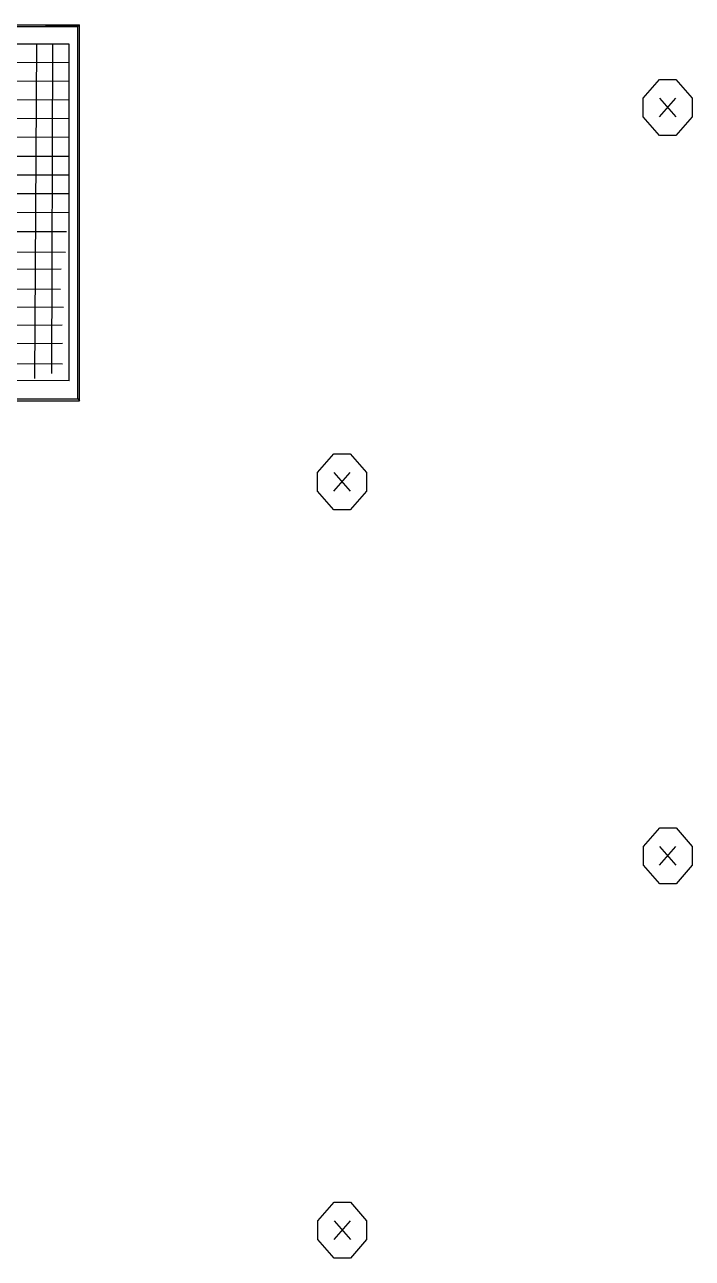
# Model space of a CAD drawing. Extents: x 0 to 5952, y 0 to 1070.
# Drawn here: x 787.1 to 922.6, y 455.7 to 706.2 of the extents above; entities that cross this region are included whole.
import ezdxf

# ---------------------------------------------------------------- set-up
doc = ezdxf.new("R2010")
doc.units = 0

msp = doc.modelspace()

# ---------------------------------------------------------------- linework, layer by layer
at = {"layer": 'ESTANDES', "color": 170}
for points in [[(915.918434, 695.045039), (919.224346, 695.045039), (922.530231, 691.245548), (922.530231, 687.44603), (919.224346, 683.646565), (915.918434, 683.646565), (912.612602, 687.44603), (912.612602, 691.245548), (915.918434, 695.045039)], [(915.920789, 691.241209), (919.244586, 687.441215)], [(915.920789, 687.441215), (919.244586, 691.241209)], [(849.801047, 619.055293), (853.10688, 619.055293), (856.412765, 615.255802), (856.412765, 611.456311), (853.10688, 607.656846), (849.801047, 607.656846), (846.495162, 611.456311), (846.495162, 615.255802), (849.801047, 619.055293)], [(849.795121, 615.252019), (853.118892, 611.452051)], [(849.795121, 611.452051), (853.118892, 615.252019)], [(915.944204, 543.104828), (919.250116, 543.104828), (922.556001, 539.305323), (922.556001, 535.505843), (919.250116, 531.706362), (915.944204, 531.706362), (912.638372, 535.505843), (912.638372, 539.305323), (915.944204, 543.104828)], [(915.920789, 539.303048), (919.244586, 535.503099)], [(915.920789, 535.503099), (919.244586, 539.303048)], [(849.857933, 467.078633), (853.163792, 467.078633), (856.46965, 463.279176), (856.46965, 459.479616), (853.163792, 455.680159), (849.857933, 455.680159), (846.552048, 459.479616), (846.552048, 463.279176), (849.857933, 467.078633)], [(849.882592, 463.2837), (853.206336, 459.483738)], [(849.882592, 459.483738), (853.206336, 463.2837)]]:
    msp.add_lwpolyline(points, dxfattribs=at)
at = {"layer": 'MALHA', "color": 9}
for points in [[(796.089825, 702.218837), (657.278365, 702.218837)], [(789.120974, 634.304667), (789.529754, 702.218837)], [(792.561637, 635.326645), (792.766028, 702.218837)], [(796.089825, 633.829608), (796.089825, 702.218837)], [(796.089825, 698.418922), (666.885083, 698.623313)], [(796.089825, 694.618928), (666.987291, 694.823319)], [(796.089825, 690.829015), (719.822506, 690.931223)], [(796.089825, 687.029074), (721.151056, 687.131282)], [(796.089825, 683.22908), (535.632098, 683.373595)], [(796.089825, 679.429165), (723.404086, 679.429165)], [(796.089825, 675.629171), (723.404086, 675.629171)], [(796.089825, 671.82923), (723.404086, 671.82923)], [(796.089825, 668.029263), (707.650656, 667.740206)], [(795.57873, 664.127087), (703.314881, 664.08478)], [(795.37434, 659.918339), (709.384997, 660.284812)], [(794.454597, 656.527178), (563.859743, 656.484871)], [(794.352388, 652.420638), (564.004259, 652.684904)], [(794.965559, 648.722853), (565.305002, 649.173967)], [(794.658987, 645.127302), (564.293316, 644.940454)], [(794.761169, 641.429517), (563.859743, 641.285001)], [(794.761169, 637.220821), (757.013853, 637.311256), (713.584644, 637.609097), (669.747289, 637.814995), (649.323624, 637.78986), (630.775562, 637.629549)], [(796.089825, 633.829608), (670.593267, 634.136207)], [(917.582714, 537.433242), (917.582714, 537.372928)], [(917.582714, 537.362855), (917.670159, 537.362855)]]:
    msp.add_lwpolyline(points, dxfattribs=at)
at = {"layer": 'PAVILHÃ\x83O', "color": 7}
for points in [[(771.423916, 705.797639), (797.839195, 705.797639)], [(771.773774, 706.169617), (798.18908, 706.169617)], [(797.839195, 705.797639), (791.279124, 705.797639)], [(797.839195, 705.797639), (798.18908, 706.169617)], [(797.839195, 630.180426), (797.839195, 705.797639)], [(797.839195, 698.187703), (797.839195, 705.797639)], [(798.18908, 629.808502), (798.18908, 706.169617)], [(771.423916, 630.180426), (797.839195, 630.180426)], [(771.773774, 629.808502), (798.18908, 629.808502)], [(797.839195, 630.180426), (798.18908, 629.808502)]]:
    msp.add_lwpolyline(points, dxfattribs=at)

doc.saveas('drawing.dxf')
